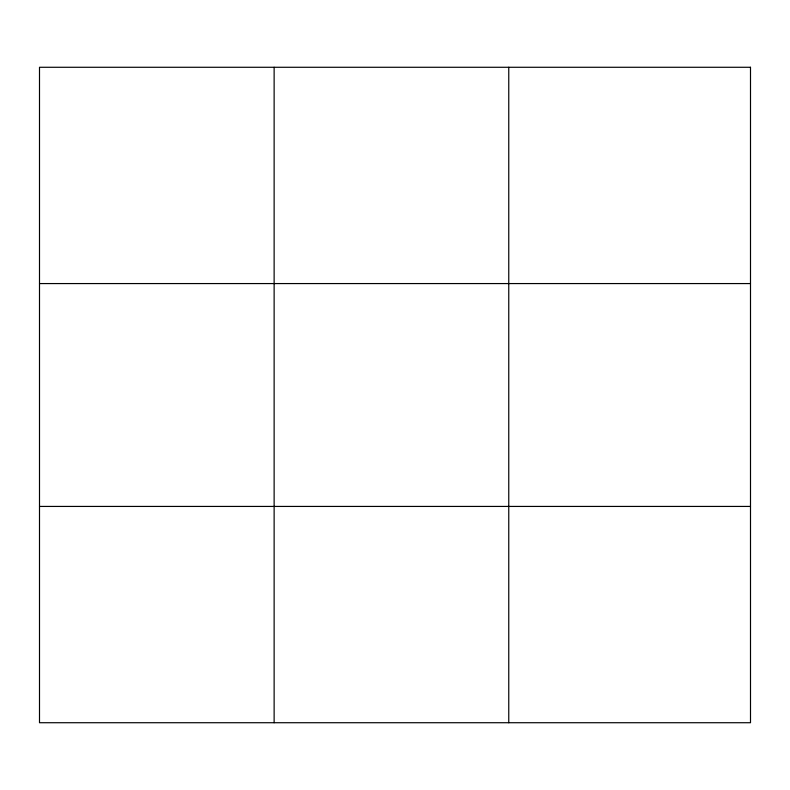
<?xml version="1.0" encoding="UTF-8"?>
<svg xmlns="http://www.w3.org/2000/svg" width="790" height="790" viewBox="0 0 790 790"><rect width="100%" height="100%" fill="white"/><g stroke="black" fill="none" stroke-linecap="round" stroke-linejoin="round"><path stroke-width="1.19" d="M274.13 67.278L274.13 722.722M508.76 67.278L508.76 722.722M39.5 283.571L750.5 283.571M39.5 506.43L750.5 506.43M750.5 67.278L750.5 722.722L39.5 722.722L39.5 67.278L750.5 67.278"/></g></svg>
